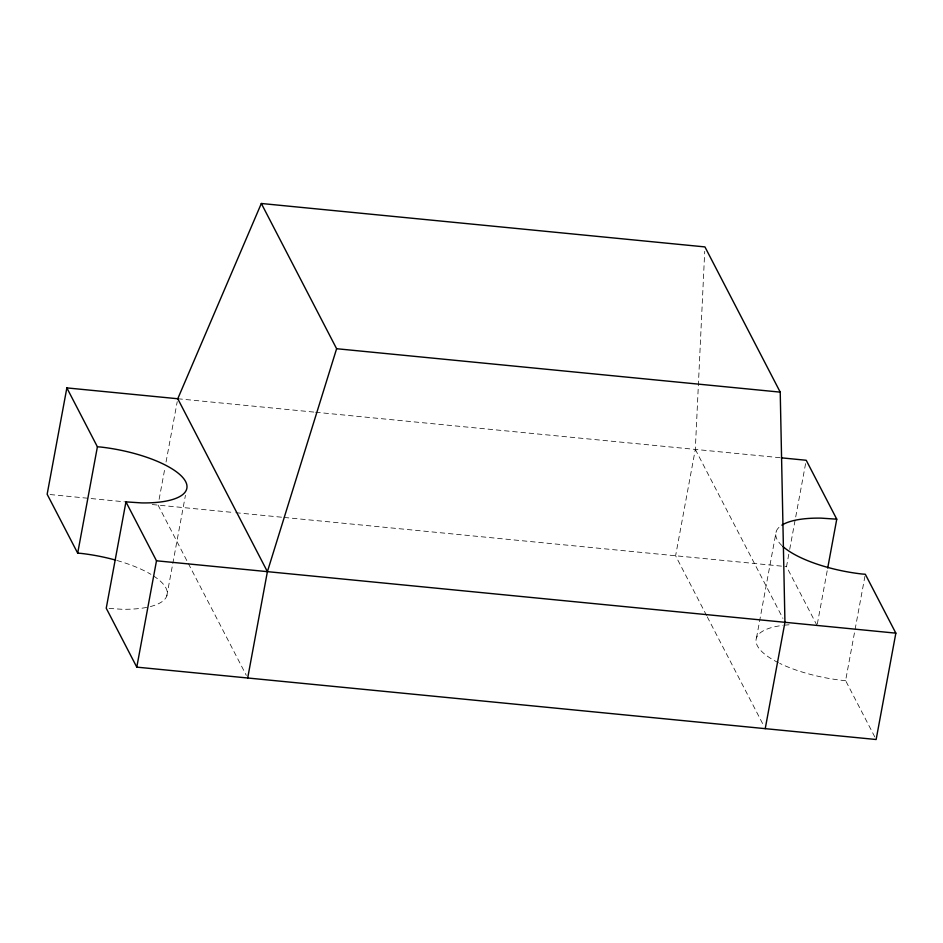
<?xml version="1.0" encoding="UTF-8"?>
<svg xmlns="http://www.w3.org/2000/svg" width="943" height="943" viewBox="0 0 943 943"><rect width="100%" height="100%" fill="white"/><g stroke="black" fill="none" stroke-linecap="round" stroke-linejoin="round"><path stroke-width="0.71" stroke-dasharray="4.71 3.54" d="M706.602 615.555L675.601 555.769L695.309 449.41L704.727 251.309M159.119 499.354L164.978 467.74M166.051 461.987L177.237 401.624M166.793 595.917L185.441 495.311M756.486 637.881L776.195 531.522M817.051 625.527L786.509 566.625L789.432 550.806M789.704 549.368L805.947 461.705M817.31 624.089L827.435 569.478M874.809 736.943L845.6 680.598L865.309 574.24M109.093 608.412L121.965 609.272A76.454 25.39 10.5 0 0 148.794 606.95M845.6 680.598L842.523 680.398A76.454 25.39 10.5 0 1 779.708 663.353M177.767 398.748L314.113 412.103M315.587 412.244L779.955 457.697M50.073 494.545L124.488 501.817M152.212 504.54L234.288 512.568M235.762 512.709L282.676 517.306M284.138 517.448L786.509 566.625M695.309 449.41L782.926 618.396M707.274 616.863L763.889 726.051M158.059 505.106L187.704 562.299M188.376 563.608L246.335 675.4M153.544 575.973A76.454 25.39 10.5 0 1 150.067 606.644M116.979 560.496A76.454 25.39 10.5 0 1 150.927 574.346M781.995 545.667A76.454 25.39 10.5 0 1 779.802 526.63M778.411 662.717A76.454 25.39 10.5 0 1 782.867 625.374M784.376 625.197A76.454 25.39 10.5 0 1 789.68 624.749"/><path stroke-width="1.41" d="M247.691 677.993L267.399 571.647L177.767 398.748L66.859 387.903L47.15 494.25L77.691 553.164L80.874 553.376A76.454 25.39 10.5 0 1 115.647 560.118M77.691 553.164L97.4 446.817L66.859 387.903M97.4 446.817L100.583 447.017A76.454 25.39 10.5 0 1 184.085 479.138A76.454 25.39 10.5 0 1 141.674 502.914L125.949 501.876L106.241 608.223L136.782 667.137L876.141 739.512L895.85 633.154L865.309 574.24L862.244 574.039A76.454 25.39 10.5 0 1 782.89 546.492M136.782 667.137L156.491 560.79L125.949 501.876M765.233 728.656L784.941 622.297L780.226 392.135L704.94 246.913L261.329 203.488L177.767 398.748M827.706 568.04L836.759 519.18L806.218 460.267L781.405 457.838M267.399 571.647L336.616 348.721L261.329 203.488M836.759 519.18L820.929 518.131A76.454 25.39 10.5 0 0 781.865 525.145M336.616 348.721L780.226 392.135M156.491 560.79L895.85 633.154"/></g></svg>
